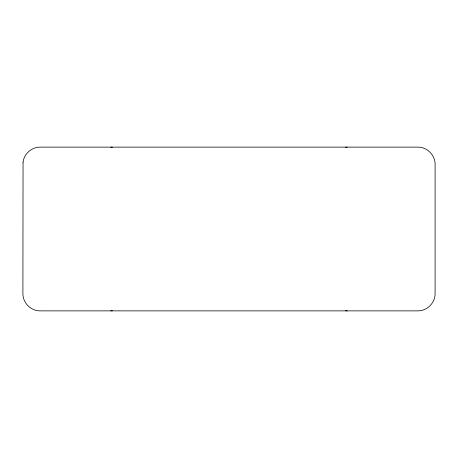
<?xml version="1.0" encoding="UTF-8"?>
<svg xmlns="http://www.w3.org/2000/svg" width="458" height="458" viewBox="0 0 458 458"><rect width="100%" height="100%" fill="white"/><g stroke="black" fill="none" stroke-linecap="round" stroke-linejoin="round"><path stroke-width="0.69" d="M345.521 147.241L347.216 147.132M110.784 310.868L112.479 310.759M110.784 147.132L112.479 147.241M345.521 310.759L347.216 310.868M23.049 162.178L22.9 293.561C22.705 302.812 30.955 311.062 40.207 310.868L417.793 310.868C427.045 311.062 435.295 302.812 435.1 293.561L435.1 164.439C435.295 155.188 427.045 146.938 417.793 147.132L40.207 147.132C31.774 146.995 24.016 153.802 23.049 162.178"/></g></svg>
